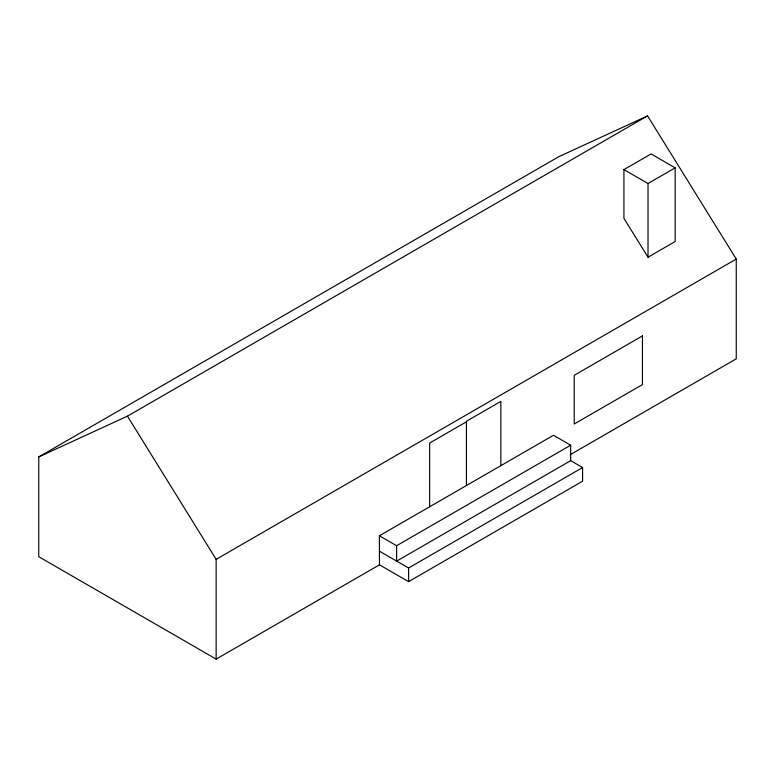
<?xml version="1.0" encoding="UTF-8"?>
<svg xmlns="http://www.w3.org/2000/svg" width="775" height="775" viewBox="0 0 775 775"><rect width="100%" height="100%" fill="white"/><g stroke="black" fill="none" stroke-linecap="round" stroke-linejoin="round"><path stroke-width="1.16" d="M570.671 460.66L570.671 445.218L396.606 545.716L396.606 561.148L570.671 460.66L582.597 467.548L582.597 481.188L408.599 581.637L379.469 564.82L216.148 659.118L38.75 556.702L38.75 456.93L558.852 156.657L647.551 115.882L736.25 259.073L736.25 358.835L570.177 454.722M38.75 456.93L127.449 416.165L647.551 115.882M623.923 169.609L651.068 153.934L675.161 167.846L675.161 241.538L648.016 257.213L623.923 218.318L623.923 169.609L648.016 183.52L675.161 167.846M216.148 659.118L216.148 559.356L736.25 259.073M466.434 421.803L429.641 443.048L429.641 506.782M379.469 564.82L379.401 535.777L553.466 435.288L570.671 445.218M379.469 551.18L408.599 567.998L582.597 467.548M379.401 535.777L396.606 545.716M127.449 416.165L216.148 559.356M648.016 183.52L648.016 257.213M500.844 465.668L500.844 401.392L466.434 421.251L466.434 485.537M408.599 567.998L408.599 581.637M642.446 335.914L574.227 375.303L574.227 423.983L642.446 384.594L642.446 335.914"/></g></svg>
